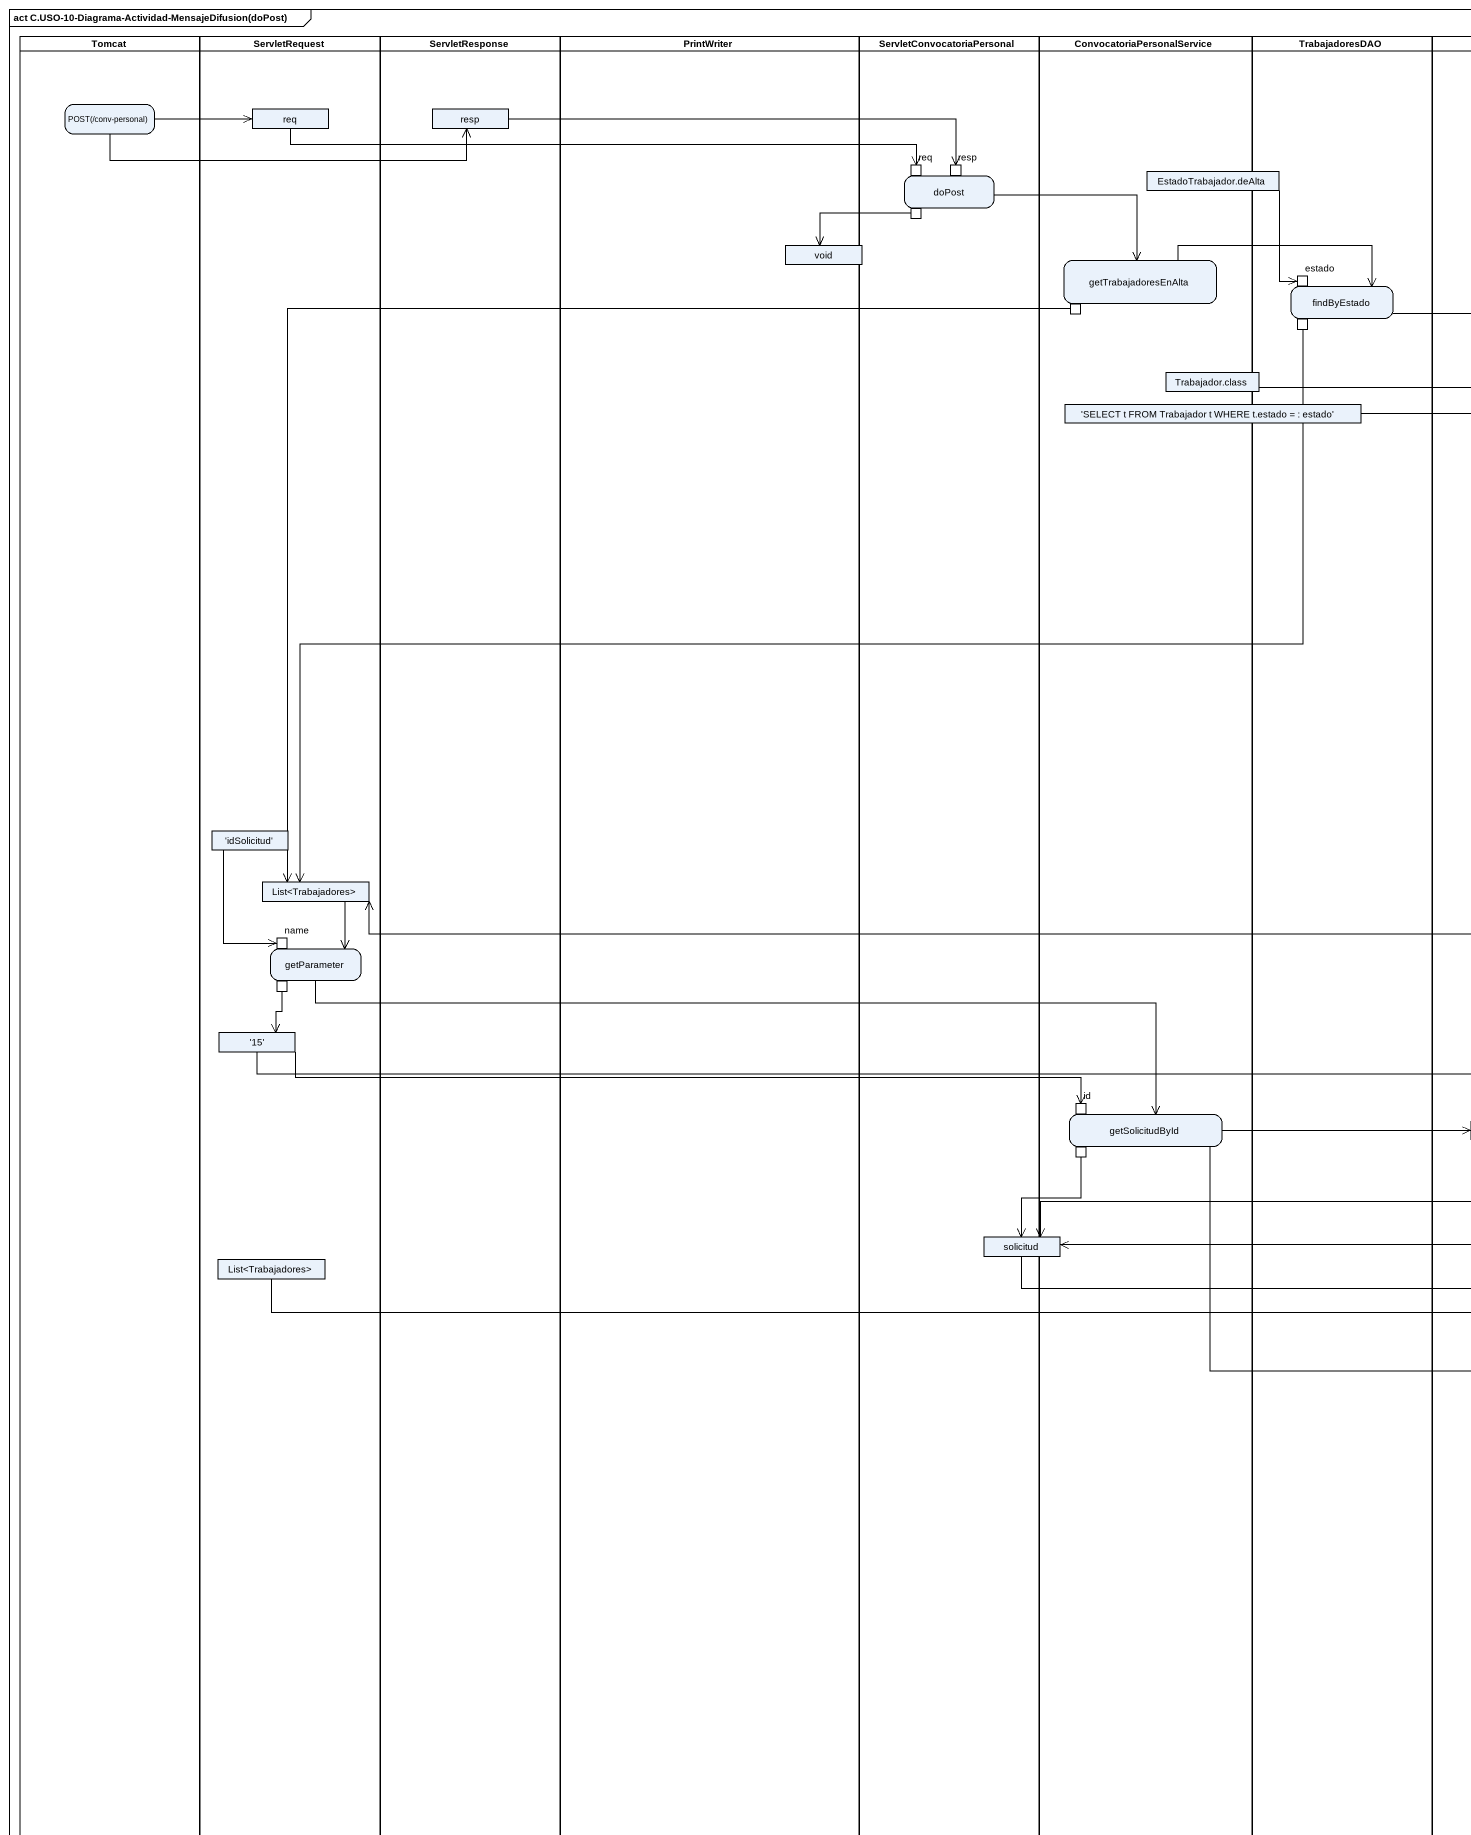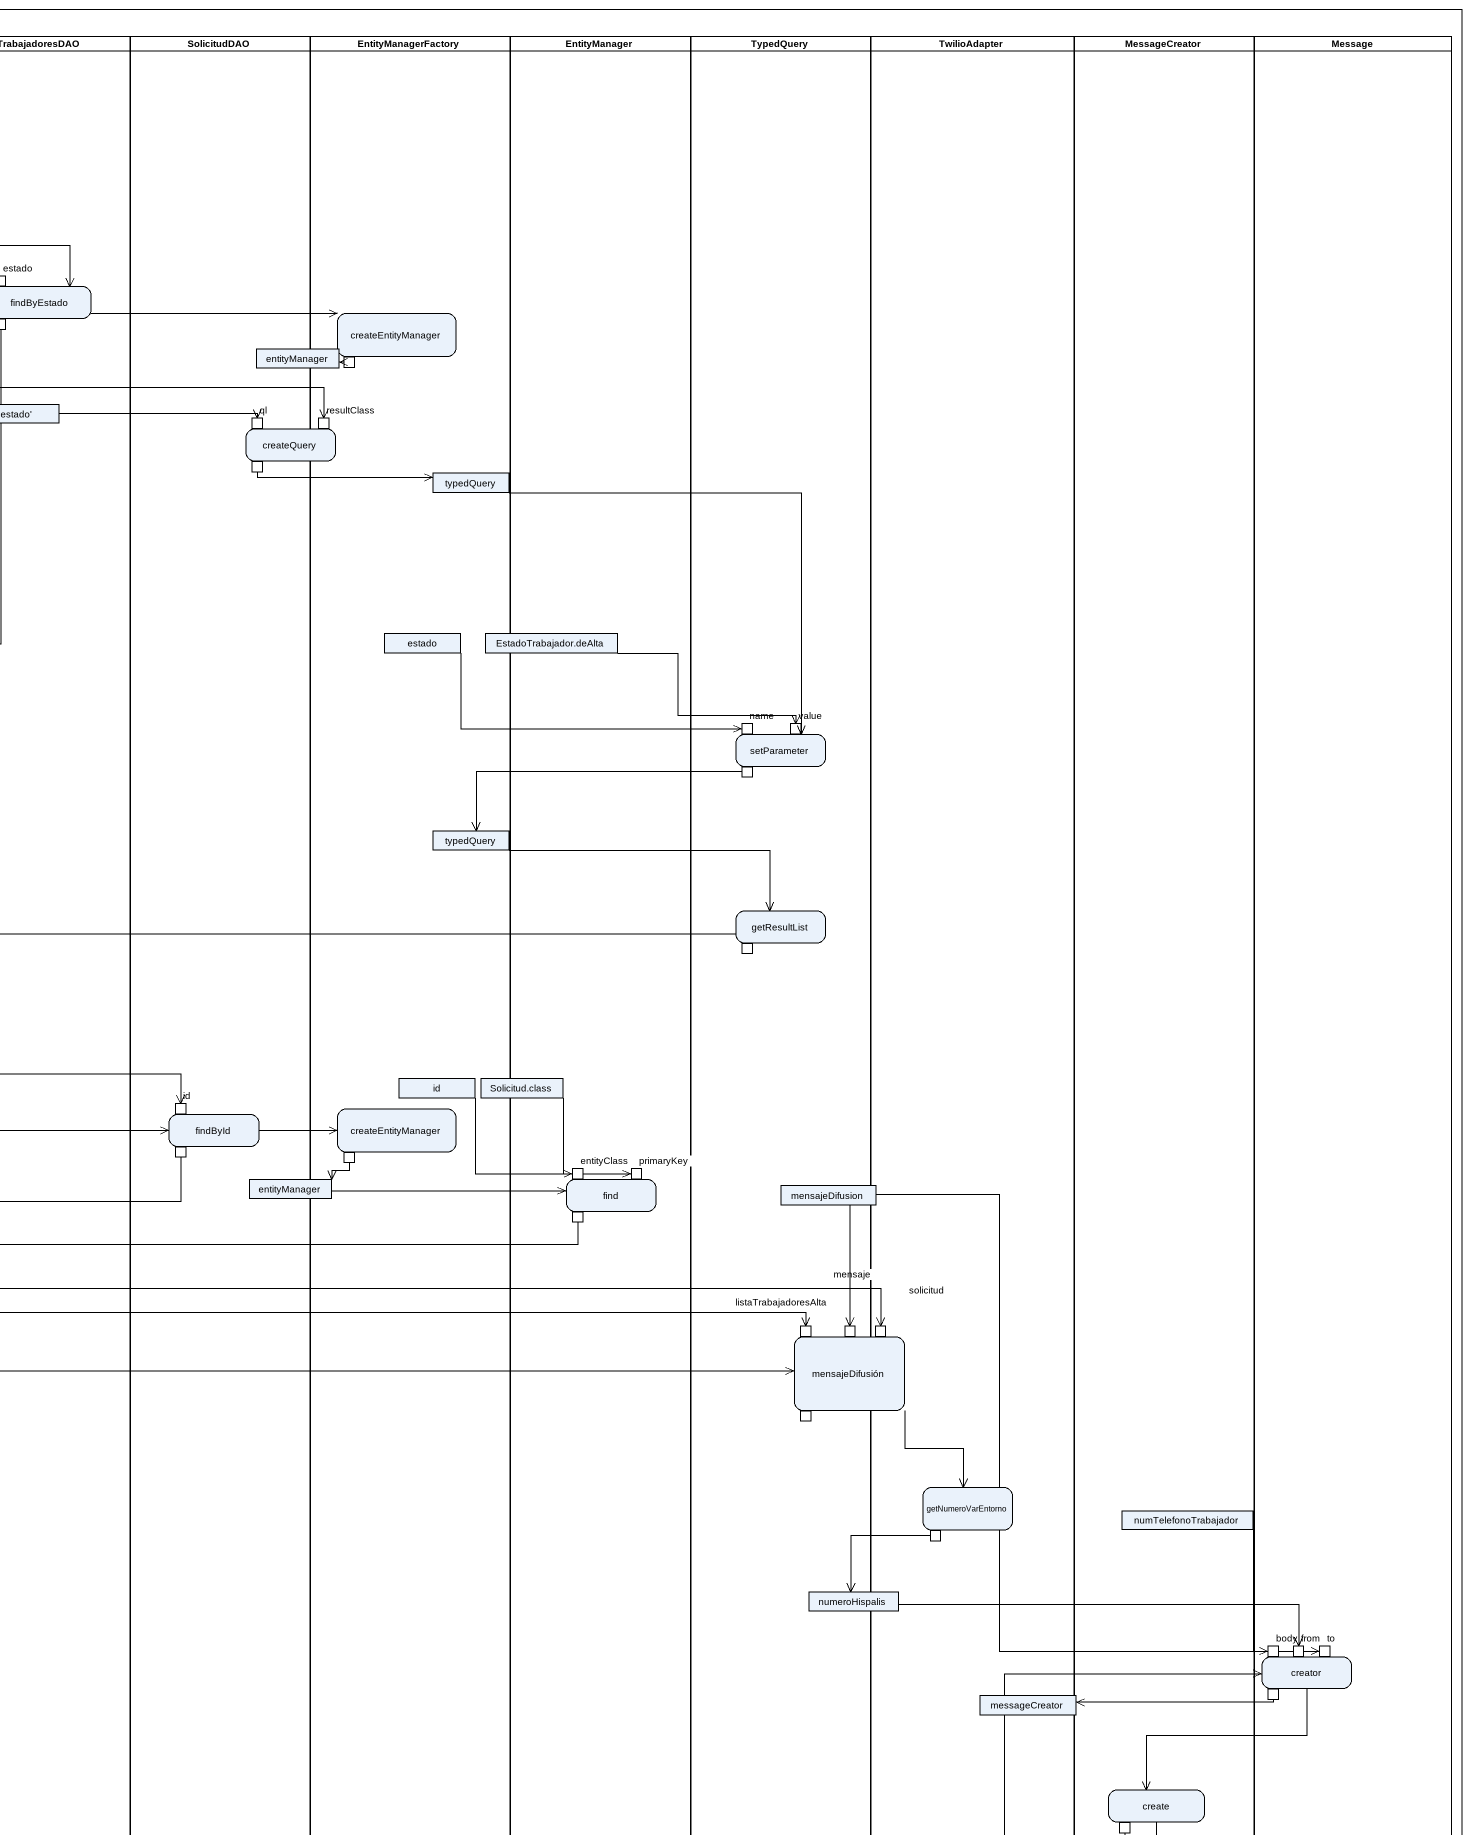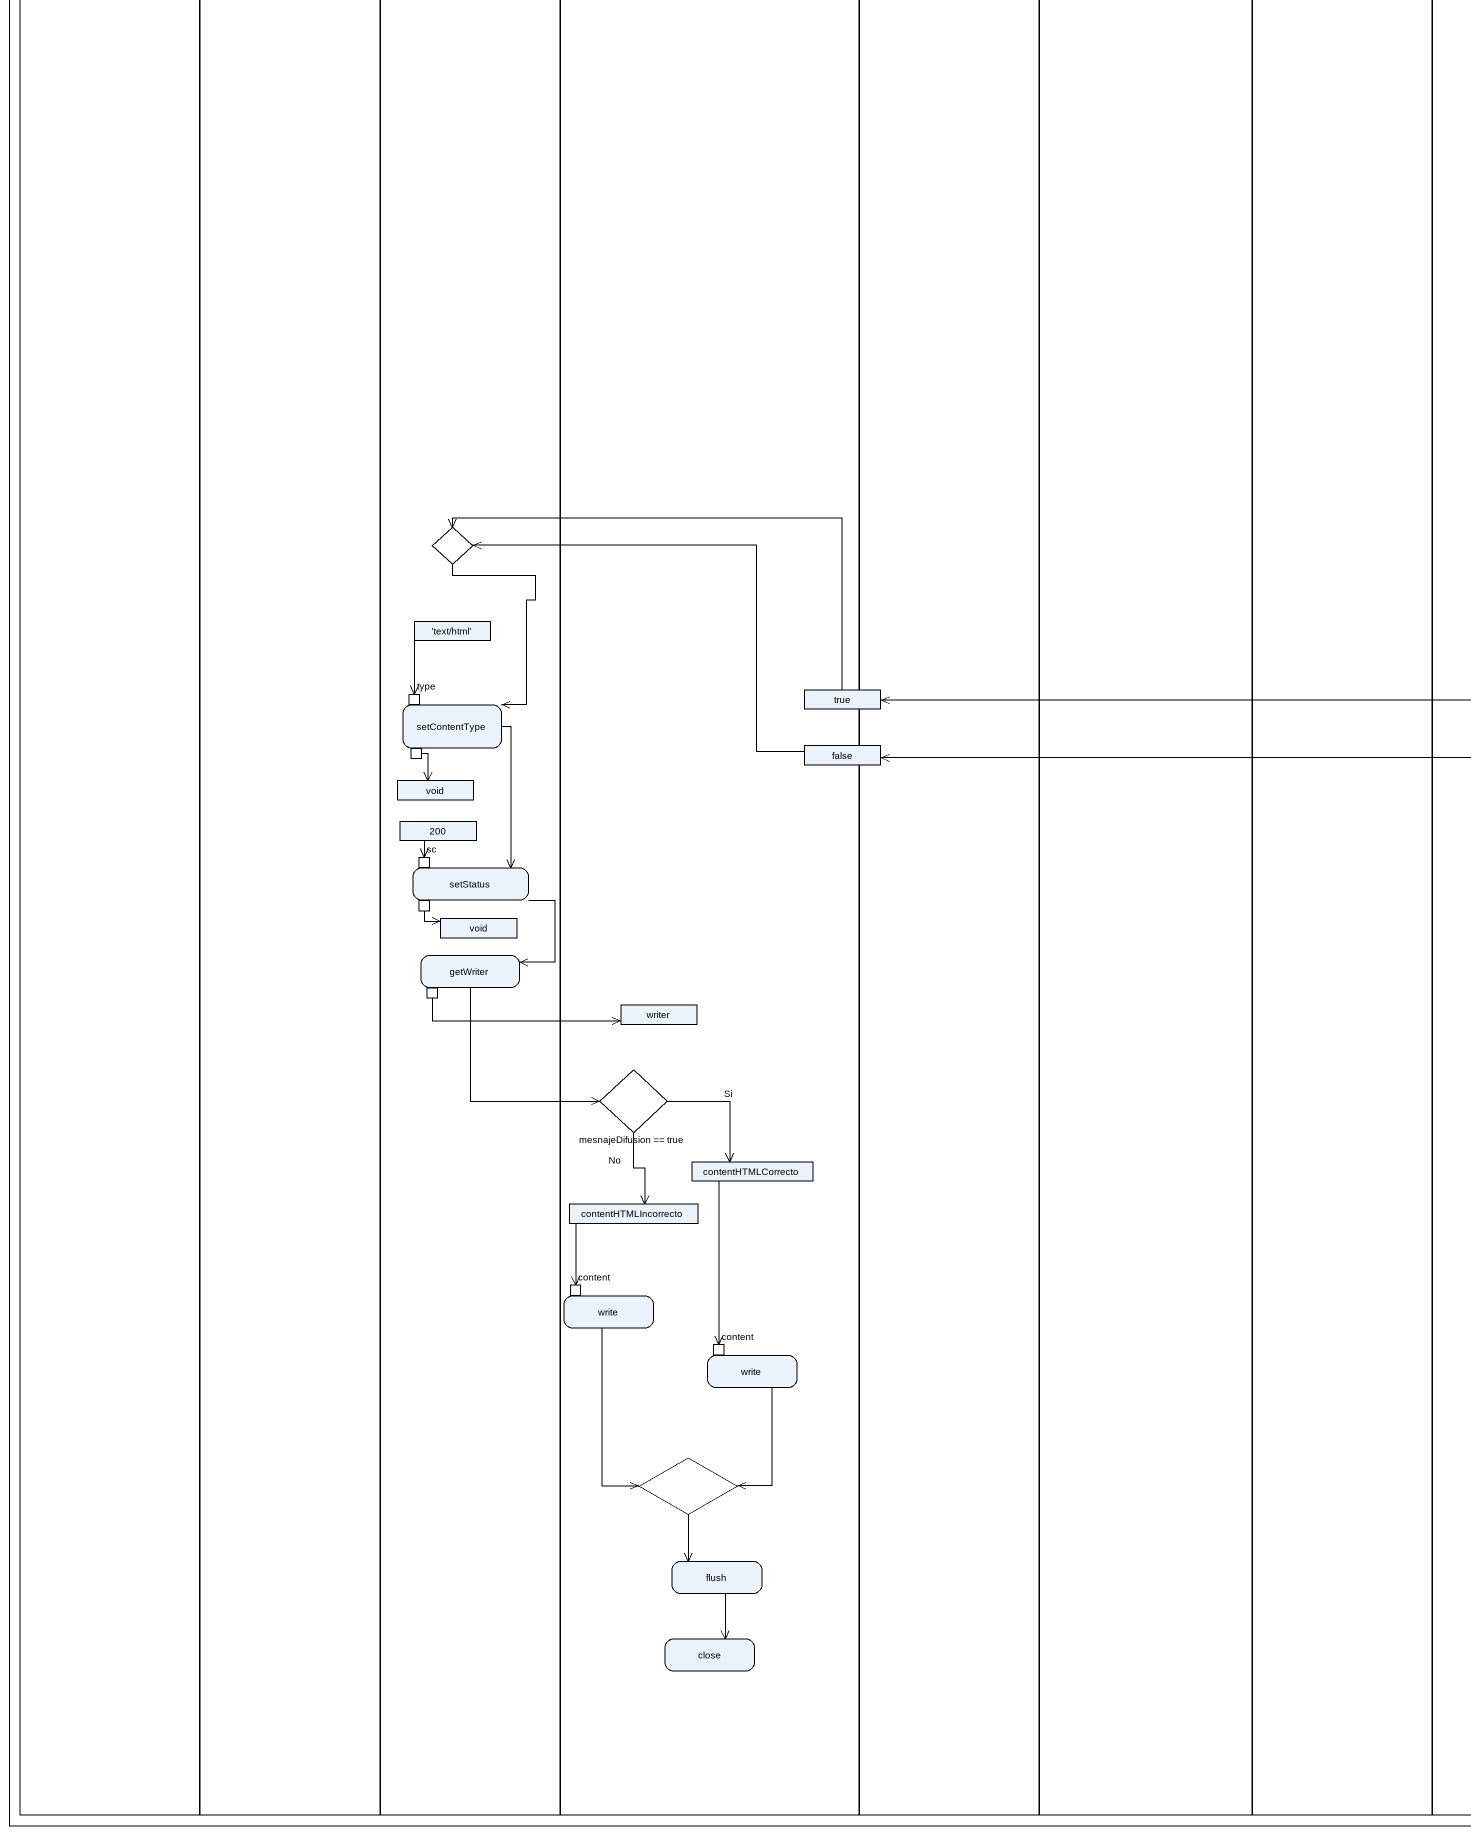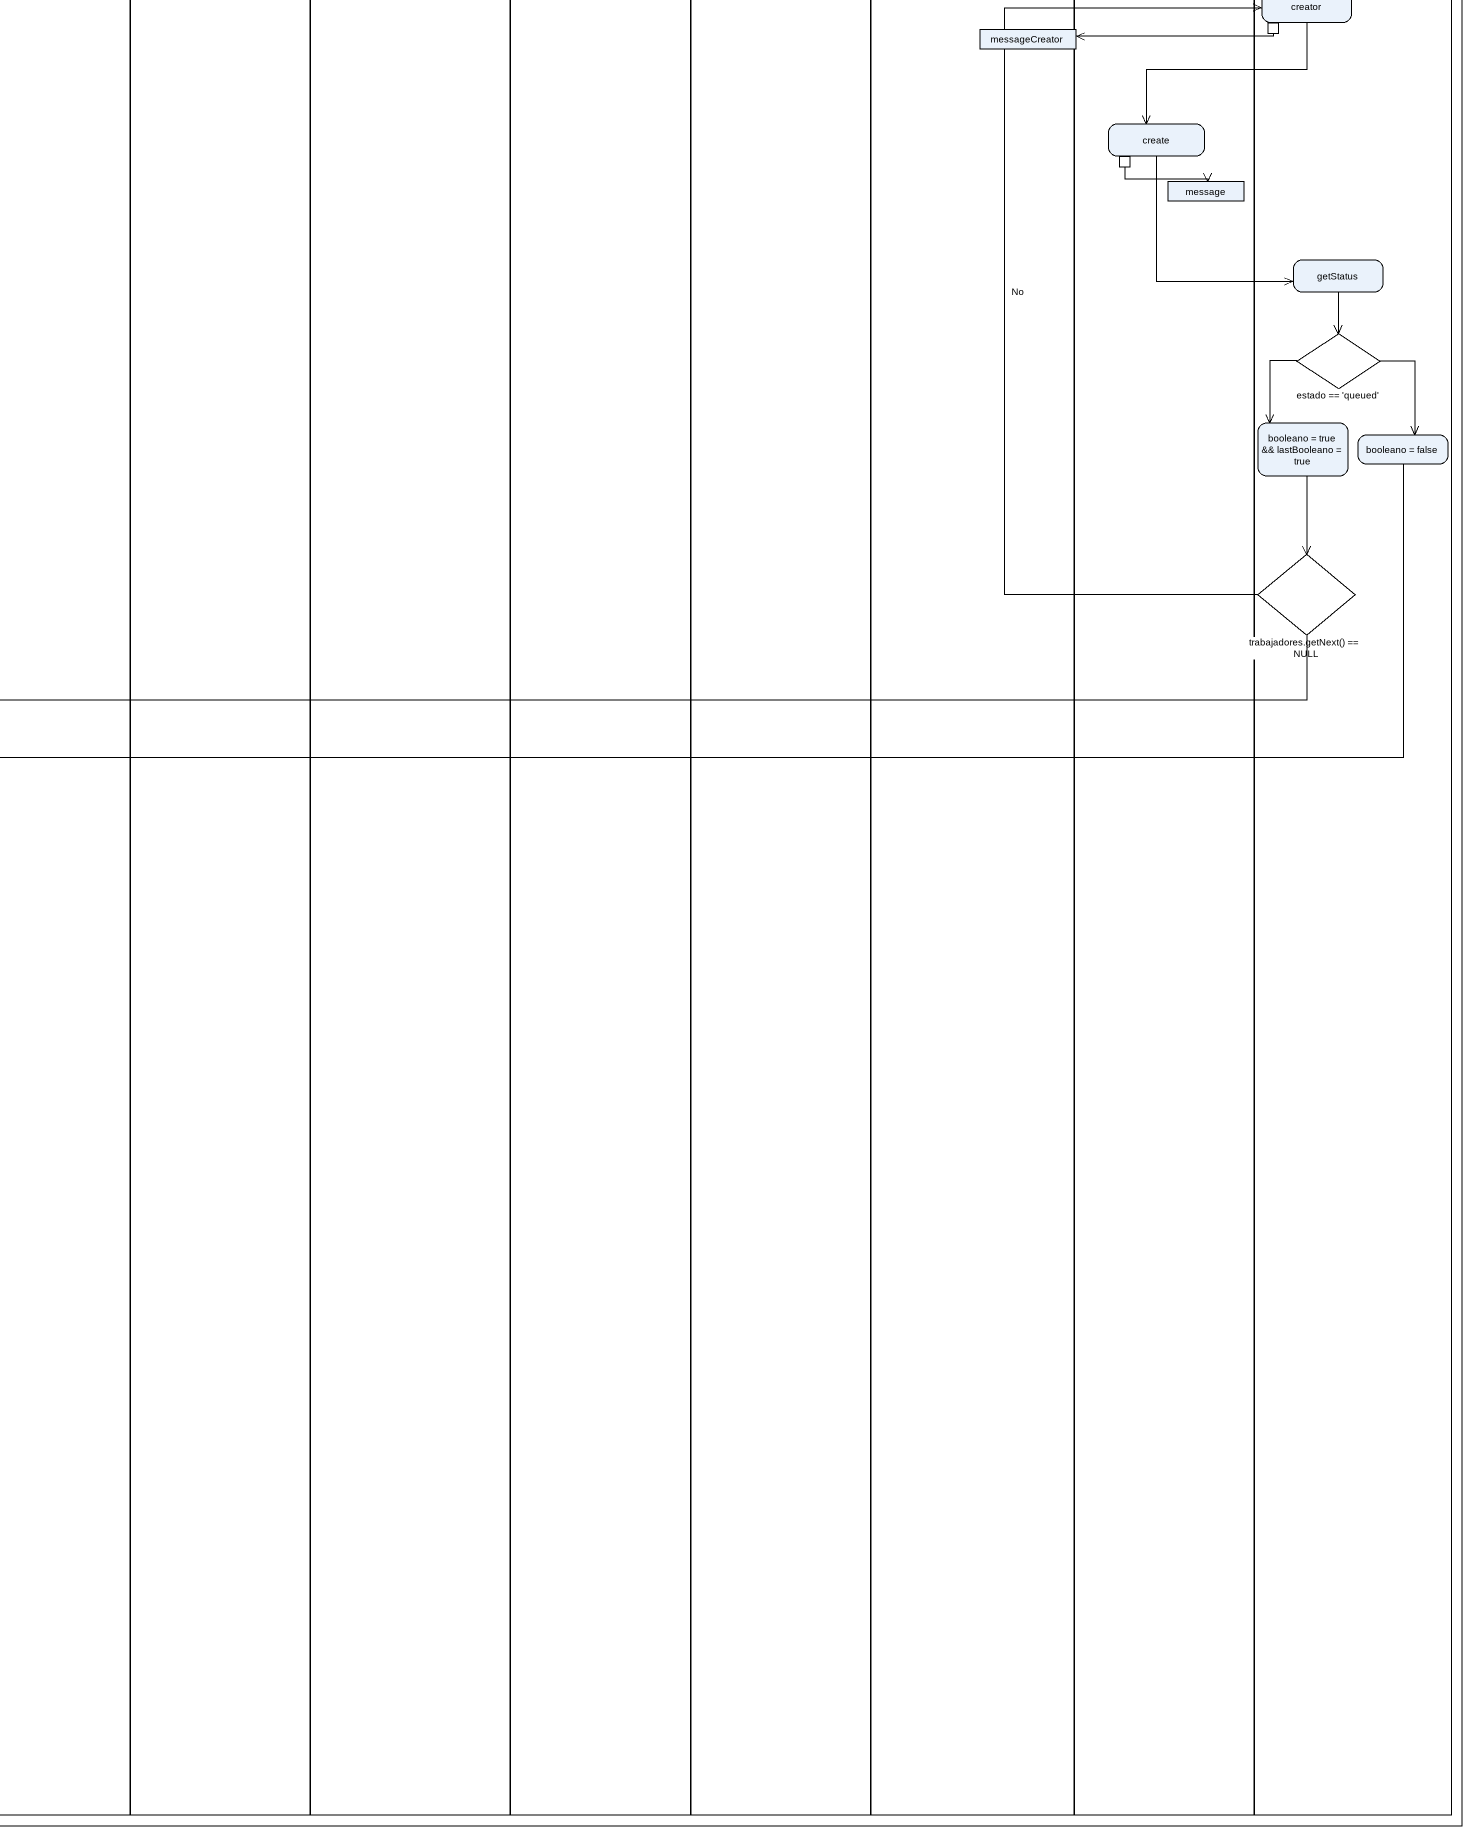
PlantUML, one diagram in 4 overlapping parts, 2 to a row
@startuml
mainframe act C.USO-10-Diagrama-Actividad-MensajeDifusion(doPost)
hide empty description
state Tomcat <<partition>> {
  state "POST(/conv-personal)" as POST_conv_personal
}
state ServletRequest <<partition>> {
  state req <<object>>
  state "'idSolicitud'" as idSolicitud <<object>>
  state "List<Trabajadores>" as List_Trabajadores <<object>>
  state getParameter {
    state "name" as name_2 <<inputPin>>
    state pin8 <<outputPin>>
  }
  state "'15'" as o15 <<object>>
  state "List<Trabajadores>" as List_Trabajadores_2 <<object>>
}
state ServletResponse <<partition>> {
  state resp <<object>>
  state choice1 <<choice>>
  state "'text/html'" as text_html <<object>>
  state setContentType {
    state type <<inputPin>>
    state pin17 <<outputPin>>
  }
  state "void" as void_2 <<object>>
  state "200" as o200 <<object>>
  state setStatus {
    state sc <<inputPin>>
    state pin18 <<outputPin>>
  }
  state "void" as void_3 <<object>>
  state getWriter {
    state pin19 <<outputPin>>
  }
}
state PrintWriter <<partition>> {
  state void <<object>>
  state writer <<object>>
  state "mesnajeDifusion == true" as mesnajeDifusion_true <<choice>>
  state contentHTMLCorrecto <<object>>
  state contentHTMLIncorrecto <<object>>
  state write {
    state content <<inputPin>>
  }
  state "write" as write_2 {
    state "content" as content_2 <<inputPin>>
  }
  state choice2 <<choice>>
  state flush
  state close
}
state ServletConvocatoriaPersonal <<partition>> {
  state doPost {
    state "req" as req_2 <<inputPin>>
    state "resp" as resp_2 <<inputPin>>
    state pin1 <<outputPin>>
  }
}
state ConvocatoriaPersonalService <<partition>> {
  state getTrabajadoresEnAlta {
    state pin2 <<outputPin>>
  }
  state getSolicitudById {
    state "id" as id_2 <<inputPin>>
    state pin9 <<outputPin>>
  }
}
state TrabajadoresDAO <<partition>> {
  state findByEstado {
    state estado <<inputPin>>
    state pin3 <<outputPin>>
  }
}
state SolicitudDAO <<partition>> {
  state findById {
    state "id" as id_3 <<inputPin>>
    state pin10 <<outputPin>>
  }
}
state EntityManagerFactory <<partition>> {
  state createEntityManager {
    state pin4 <<outputPin>>
  }
  state typedQuery <<object>>
  state "estado" as estado_2 <<object>>
  state "typedQuery" as typedQuery_2 <<object>>
  state id <<object>>
  state "createEntityManager" as createEntityManager_2 {
    state pin11 <<outputPin>>
  }
}
state EntityManager <<partition>> {
  state find {
    state entityClass <<inputPin>>
    state primaryKey <<inputPin>>
    state pin12 <<outputPin>>
  }
}
state TypedQuery <<partition>> {
  state setParameter {
    state name <<inputPin>>
    state value <<inputPin>>
    state pin6 <<outputPin>>
  }
  state getResultList {
    state pin7 <<outputPin>>
  }
}
state TwilioAdapter <<partition>> {
  state getNumeroVarEntorno {
    state pin14 <<outputPin>>
  }
  state messageCreator <<object>>
}
state MessageCreator <<partition>> {
  state numTelefonoTrabajador <<object>>
  state "create" as create_ {
    state pin16 <<outputPin>>
  }
  state message <<object>>
}
state Message <<partition>> {
  state creator {
    state body <<inputPin>>
    state from <<inputPin>>
    state to <<inputPin>>
    state pin15 <<outputPin>>
  }
  state getStatus
  state "estado == 'queued'" as estado_queued <<choice>>
  state "booleano = true && lastBooleano = true" as booleano_true_lastBooleano
  state "booleano = false" as booleano_false
  state "trabajadores.getNext() == NULL" as trabajadores_getNext_NULL <<choice>>
}
state "EstadoTrabajador.deAlta" as EstadoTrabajador_deAlta <<object>>
state entityManager <<object>>
state "'SELECT t FROM Trabajador t WHERE t.estado = : estado'" as SELECT_t_FROM_Trabajador_t <<object>>
state "Trabajador.class" as Trabajador_class <<object>>
state createQuery {
  state ql <<inputPin>>
  state resultClass <<inputPin>>
  state pin5 <<outputPin>>
}
state "EstadoTrabajador.deAlta" as EstadoTrabajador_deAlta_2 <<object>>
state "Solicitud.class" as Solicitud_class <<object>>
state "entityManager" as entityManager_2 <<object>>
state mensajeDifusion <<object>>
state solicitud <<object>>
state mensajeDifusión {
  state listaTrabajadoresAlta <<inputPin>>
  state mensaje <<inputPin>>
  state "solicitud" as solicitud_2 <<inputPin>>
  state pin13 <<outputPin>>
}
state numeroHispalis <<object>>
state true <<object>>
state false <<object>>
POST_conv_personal -right-> req
POST_conv_personal -right-> resp
req -right-> req_2
resp -right-> resp_2
doPost -right-> getTrabajadoresEnAlta
pin1 -left-> void
EstadoTrabajador_deAlta --> estado
getTrabajadoresEnAlta -right-> findByEstado
findByEstado -right-> createEntityManager
pin2 --> List_Trabajadores
pin3 -left-> List_Trabajadores
pin4 -left-> entityManager
SELECT_t_FROM_Trabajador_t -right-> ql
Trabajador_class -right-> resultClass
pin5 -right-> typedQuery
typedQuery --> setParameter
estado_2 -right-> name
EstadoTrabajador_deAlta_2 -right-> value
pin6 -left-> typedQuery_2
idSolicitud --> name_2
typedQuery_2 -right-> getResultList
List_Trabajadores --> getParameter
getParameter -right-> getSolicitudById
pin7 -left-> List_Trabajadores
pin8 --> o15
o15 -right-> id_2
o15 -right-> id_3
id --> entityClass
Solicitud_class --> primaryKey
getSolicitudById -right-> findById
getSolicitudById -right-> mensajeDifusión
findById -right-> createEntityManager_2
pin9 --> solicitud
pin10 -left-> solicitud
entityManager_2 -right-> find
pin11 -left-> entityManager_2
pin12 -left-> solicitud
mensajeDifusion --> mensaje
mensajeDifusion --> body
List_Trabajadores_2 -right-> listaTrabajadoresAlta
solicitud -right-> solicitud_2
mensajeDifusión --> getNumeroVarEntorno
pin14 --> numeroHispalis
numTelefonoTrabajador --> to
numeroHispalis -right-> from
creator --> create_
pin15 -left-> messageCreator
create_ --> getStatus
pin16 -right-> message
getStatus --> estado_queued
estado_queued --> booleano_true_lastBooleano
estado_queued --> booleano_false
booleano_true_lastBooleano --> trabajadores_getNext_NULL
booleano_false -left-> false
choice1 --> setContentType
trabajadores_getNext_NULL -up-> creator : No
trabajadores_getNext_NULL -left-> true
text_html --> type
true -left-> choice1
setContentType --> setStatus
pin17 --> void_2
false -left-> choice1
o200 --> sc
setStatus --> getWriter
pin18 -right-> void_3
getWriter --> mesnajeDifusion_true
pin19 -right-> writer
mesnajeDifusion_true -right-> contentHTMLCorrecto : Si
mesnajeDifusion_true --> contentHTMLIncorrecto : No
contentHTMLCorrecto --> content_2
contentHTMLIncorrecto --> content
write --> choice2
write_2 --> choice2
choice2 --> flush
flush --> close
@enduml
